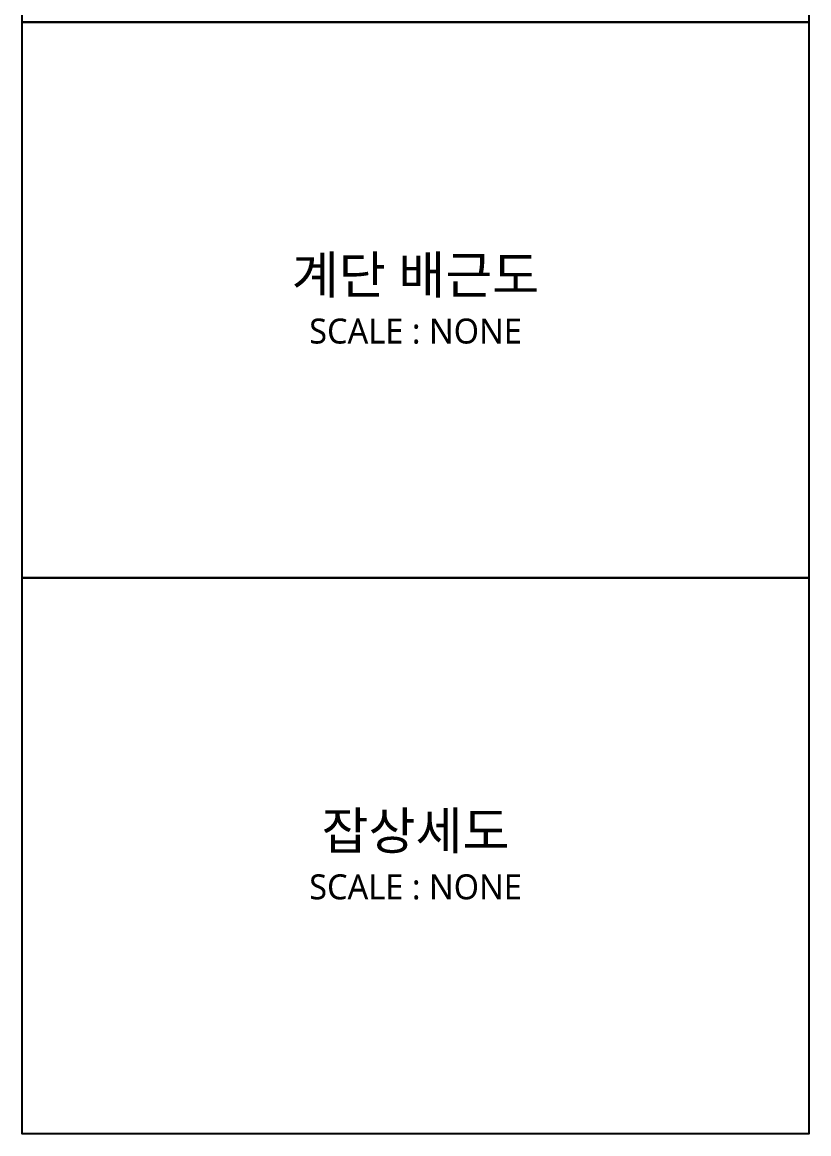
# Model space of a CAD drawing. Header units: millimetres. Extents: x 0 to 252030, y -124740 to 196020.
# Drawn here: x 0 to 25230, y -106920 to -71280 of the extents above; entities that cross this region are included whole.
import ezdxf

# ---------------------------------------------------------------- set-up
doc = ezdxf.new("R2010")
doc.units = ezdxf.units.MM
doc.header["$LTSCALE"] = 30
doc.layers.add('DEFPOINT', color=151, linetype='Continuous', plot=False)
doc.styles.add('맑은 고딕', font='malgun.ttf')

msp = doc.modelspace()

# ---------------------------------------------------------------- linework, layer by layer
at = {"layer": 'DEFPOINT'}
for points in [[(0.00014, -53460.00008), (25230.00014, -53460.00008), (25230.00014, -71280.00008), (0.00014, -71280.00008)], [(0.00014, -71280.00008), (25230.00014, -71280.00008), (25230.00014, -89100.00008), (0.00014, -89100.00008)], [(0.00014, -89100.00008), (25230.00014, -89100.00008), (25230.00014, -106920.00008), (0.00014, -106920.00008)]]:
    msp.add_lwpolyline(points, close=True, dxfattribs=at)

# ---------------------------------------------------------------- texts
at = {"layer": 'DEFPOINT', "color": 3, "char_height": 1200, "width": 25230, "attachment_point": 5, "style": '맑은 고딕'}
for s, insert in [('계단 배근도\\P{\\H0.66667x;SCALE : NONE}', (12615.00014, -80190.00008)), ('잡상세도\\P{\\H0.66667x;SCALE : NONE}', (12615.00014, -98010.00008))]:
    msp.add_mtext(s, dxfattribs=dict(at, insert=insert))

doc.saveas('drawing.dxf')
